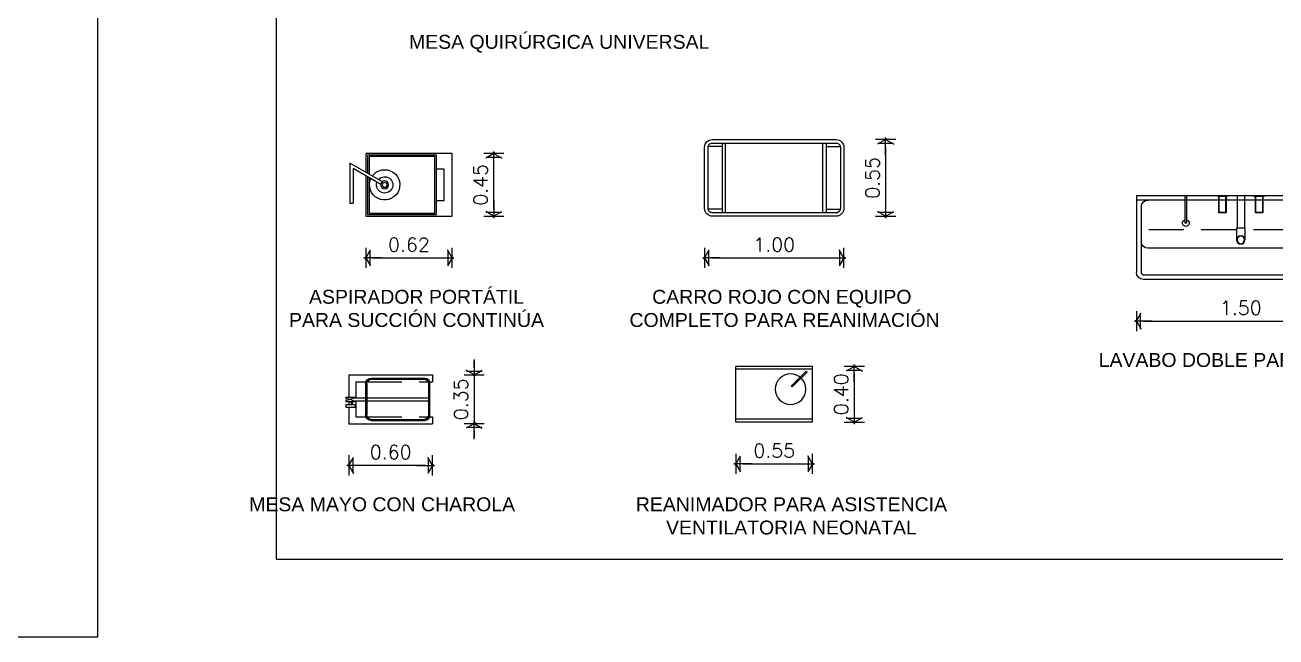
# Model space of a CAD drawing. Header units: millimetres. Extents: x 0 to 53.7, y -32.2 to -5.1.
# Drawn here: x 26.88 to 35.87, y -17.23 to -12.83 of the extents above; entities that cross this region are included whole.
import ezdxf

# ---------------------------------------------------------------- set-up
doc = ezdxf.new("R2010")
doc.units = ezdxf.units.MM
doc.header["$MEASUREMENT"] = 0
doc.linetypes.add('DASHED2', pattern=[0.375, 0.25, -0.125])
doc.linetypes.add('TOCOCIRUGIA$0$DASHED2', pattern=[0.375, 0.25, -0.125])
for name, color, linetype in [('Cot', 8, 'Continuous'), ('Mob', 8, 'Continuous'), ('Tex', 2, 'Continuous')]:
    doc.layers.add(name, color=color, linetype=linetype)
doc.styles.add('ARIAL', font='arial.ttf')
doc.styles.add('ROMANS', font='romans.shx')
doc.dimstyles.new('PAÑO', dxfattribs={"dimscale": 0.5, "dimtxt": 0.2, "dimasz": 0.1, "dimexe": 0.18, "dimexo": 0.0625, "dimgap": 0.09, "dimtad": 1, "dimzin": 0, "dimdsep": 46, "dimtxsty": 'ROMANS', "dimblk1": 'COTP', "dimblk2": 'COTP', "dimsah": 1, "dimcen": 0.09, "dimse1": 1, "dimse2": 1, "dimclrd": 256, "dimclrt": 2, "dimaunit": 1, "dimadec": 0, "dimazin": 0, "dimtfac": 1, "dimtix": 1, "dimtmove": 2, "dimatfit": 0, "dimldrblk": 'COTP', "dimfxl": 0.18, "dimtolj": 1, "dimtzin": 0, "dimarcsym": 0})

# ---------------------------------------------------------------- blocks, each defined once
blk = doc.blocks.new('A$C76F738EF')
for p, q in [((-0.0227, 0.8793), (-0.0227, 0.8723)), ((-0.0227, 0.8793), (0.0318, 0.8793)), ((0.0318, 0.8793), (0.0318, 0.872)), ((-0.1511, 0.8088), (0.1265, 0.8088)), ((0.0318, 0.8088), (0.1602, 0.8088)), ((-0.2981, 0.5741), (-0.2981, 0.5848)), ((-0.2706, 0.5848), (-0.2981, 0.5848)), ((-0.2713, 0.5741), (-0.2981, 0.5741)), ((0.2797, 0.5848), (0.3072, 0.5848)), ((0.2804, 0.5741), (0.3072, 0.5741)), ((0.3072, 0.5741), (0.3072, 0.5848)), ((-0.2248, 0.4483), (-0.2248, 0.4238)), ((0.2339, 0.4483), (0.2339, 0.4238)), ((-0.5848, 0.2797), (-0.5848, 0.3072)), ((-0.5741, 0.3072), (-0.5848, 0.3072)), ((-0.5741, 0.2804), (-0.5741, 0.3072)), ((0.5741, 0.2981), (0.5848, 0.2981)), ((0.5741, 0.2713), (0.5741, 0.2981)), ((0.5848, 0.2706), (0.5848, 0.2981)), ((-0.4483, 0.2339), (-0.4238, 0.2339)), ((0.4483, 0.2248), (0.4238, 0.2248)), ((-0.8088, 0.0318), (-0.8088, 0.1602)), ((-0.8088, -0.1511), (-0.8088, 0.1265)), ((0.8088, 0.1511), (0.8088, -0.1265)), ((-0.8793, 0.0318), (-0.872, 0.0318)), ((-0.8793, -0.0227), (-0.8793, 0.0318)), ((0.8793, 0.0227), (0.8723, 0.0227)), ((0.8793, 0.0227), (0.8793, -0.0318)), ((-0.8793, -0.0227), (-0.8723, -0.0227)), ((0.8088, -0.0318), (0.8088, -0.1602)), ((0.8793, -0.0318), (0.872, -0.0318)), ((-0.4483, -0.2248), (-0.4238, -0.2248)), ((0.4483, -0.2339), (0.4238, -0.2339)), ((-0.5848, -0.2706), (-0.5848, -0.2981)), ((-0.5741, -0.2981), (-0.5848, -0.2981)), ((-0.5741, -0.2713), (-0.5741, -0.2981)), ((0.5741, -0.2804), (0.5741, -0.3072)), ((0.5741, -0.3072), (0.5848, -0.3072)), ((0.5848, -0.2797), (0.5848, -0.3072)), ((-0.2339, -0.4483), (-0.2339, -0.4238)), ((0.2248, -0.4483), (0.2248, -0.4238)), ((-0.2804, -0.5741), (-0.3072, -0.5741)), ((-0.3072, -0.5741), (-0.3072, -0.5848)), ((-0.2797, -0.5848), (-0.3072, -0.5848)), ((0.2706, -0.5848), (0.2981, -0.5848)), ((0.2713, -0.5741), (0.2981, -0.5741)), ((0.2981, -0.5741), (0.2981, -0.5848)), ((-0.0318, -0.8088), (-0.1602, -0.8088)), ((0.1511, -0.8088), (-0.1265, -0.8088)), ((-0.0318, -0.8793), (-0.0318, -0.872)), ((0.0227, -0.8793), (-0.0318, -0.8793)), ((0.0227, -0.8793), (0.0227, -0.8723))]:
    blk.add_line(p, q)
for points in [[(-0.2074, 0.8534, 0.667091), (-0.1977, 0.8043, -0.088922), (0.2119, 0.8043, 0.527589), (0.2127, 0.8516, 0.095477)], [(-0.1966, 0.7667, 0.281793), (-0.2591, 0.7697), (-0.2785, 0.4582, 0.418015), (-0.2162, 0.4543)], [(0.2057, 0.7667, -0.281793), (0.2681, 0.7697), (0.2876, 0.4582, -0.418015), (0.2252, 0.4543)], [(-0.7667, 0.2057, -0.281793), (-0.7697, 0.2681), (-0.4582, 0.2876, -0.418015), (-0.4543, 0.2252)], [(0.7667, 0.1966, 0.281793), (0.7697, 0.2591), (0.4582, 0.2785, 0.418015), (0.4543, 0.2162)], [(-0.8534, -0.2074, 0.667091), (-0.8043, -0.1977, -0.088922), (-0.8043, 0.2119, 0.527589), (-0.8516, 0.2127, 0.095477)], [(0.8534, 0.2074, 0.667091), (0.8043, 0.1977, -0.088922), (0.8043, -0.2119, 0.527589), (0.8516, -0.2127, 0.095477)], [(-0.7667, -0.1966, 0.281793), (-0.7697, -0.2591), (-0.4582, -0.2785, 0.418015), (-0.4543, -0.2162)], [(0.7667, -0.2057, -0.281793), (0.7697, -0.2681), (0.4582, -0.2876, -0.418015), (0.4543, -0.2252)], [(-0.2057, -0.7667, -0.281793), (-0.2681, -0.7697), (-0.2876, -0.4582, -0.418015), (-0.2252, -0.4543)], [(0.1966, -0.7667, 0.281793), (0.2591, -0.7697), (0.2785, -0.4582, 0.418015), (0.2162, -0.4543)], [(0.2074, -0.8534, 0.667091), (0.1977, -0.8043, -0.088922), (-0.2119, -0.8043, 0.527589), (-0.2127, -0.8516, 0.095477)]]:
    blk.add_lwpolyline(points, format="xyb", close=True)
blk.add_circle((0, 0), 0.45)
for centre, radius, start, end in [((-0.1511, 0.7351), 0.0737, 90, 147.60084), ((0.1602, 0.7351), 0.0737, 32.39916, 90), ((-0.2615, 0.5795), 0.0182, 117.8828, 162.89536), ((-0.2615, 0.5795), 0.0182, 197.10464, 234.96453), ((0.2705, 0.5795), 0.0182, 17.10464, 62.1172), ((0.2705, 0.5795), 0.0182, 305.03547, 342.89536), ((-0.1511, 0.4238), 0.0737, 180, 194.40356), ((0.1602, 0.4238), 0.0737, 345.59644, 0), ((-0.5795, 0.2705), 0.0182, 107.10464, 152.1172), ((-0.5795, 0.2705), 0.0182, 35.03547, 72.89536), ((0.5795, 0.2615), 0.0182, 107.10464, 144.96453), ((0.5795, 0.2615), 0.0182, 27.8828, 72.89536), ((-0.7351, 0.1602), 0.0737, 122.39916, 180), ((-0.4238, 0.1602), 0.0737, 75.59644, 90), ((0.4238, 0.1511), 0.0737, 90, 104.40356), ((0.7351, 0.1511), 0.0737, 0, 57.60084), ((-0.7351, -0.1511), 0.0737, 180, 237.60084), ((0.7351, -0.1602), 0.0737, 302.39916, 0), ((-0.4238, -0.1511), 0.0737, 270, 284.40356), ((0.4238, -0.1602), 0.0737, 255.59644, 270), ((-0.5795, -0.2615), 0.0182, 207.8828, 252.89536), ((-0.5795, -0.2615), 0.0182, 287.10464, 324.96453), ((0.5795, -0.2705), 0.0182, 215.03547, 252.89536), ((0.5795, -0.2705), 0.0182, 287.10464, 332.1172), ((-0.1602, -0.4238), 0.0737, 165.59644, 180), ((0.1511, -0.4238), 0.0737, 0, 14.40356), ((-0.2705, -0.5795), 0.0182, 125.03547, 162.89536), ((0.2615, -0.5795), 0.0182, 17.10464, 54.96453), ((-0.2705, -0.5795), 0.0182, 197.10464, 242.1172), ((0.2615, -0.5795), 0.0182, 297.8828, 342.89536), ((-0.1602, -0.7351), 0.0737, 212.39916, 270), ((0.1511, -0.7351), 0.0737, 270, 327.60084)]:
    blk.add_arc(centre, radius, start, end)
blk = doc.blocks.new('TOCOCIRUGIA$0$178')
at = {"linetype": 'Continuous'}
for p, q in [((0, 0), (-0.6, 0)), ((-0.6, 0), (-0.6, -0.05)), ((0, 0), (0, -0.1588)), ((-0.5796, -0.05), (-0.6, -0.05)), ((-0.58, -0.055), (-0.58, -0.295)), ((-0.572, -0.063), (-0.572, -0.287)), ((-0.16, -0.023), (-0.548, -0.023)), ((-0.16, -0.031), (-0.54, -0.031)), ((-0.128, -0.063), (-0.128, -0.287)), ((-0.05, -0.05), (-0.1222, -0.05)), ((-0.12, -0.063), (-0.12, -0.287)), ((-0.05, -0.05), (-0.05, -0.1635)), ((-0.0315, -0.1635), (-0.12, -0.1635)), ((0.023, -0.1588), (-0.05, -0.1588)), ((0.023, -0.1688), (-0.02, -0.175)), ((0.023, -0.1812), (-0.02, -0.175)), ((0.023, -0.1588), (0.023, -0.1688)), ((-0.0315, -0.1865), (-0.12, -0.1865)), ((-0.05, -0.1865), (-0.05, -0.3)), ((0.023, -0.1912), (-0.05, -0.1912)), ((0.023, -0.2112), (-0.044, -0.2112)), ((-0.044, -0.2112), (-0.044, -0.2312)), ((0.023, -0.2312), (-0.044, -0.2312)), ((-0.0239, -0.1912), (-0.0239, -0.2112)), ((-0.0159, -0.1912), (-0.0159, -0.2112)), ((0, -0.1912), (0, -0.2112)), ((0, -0.2312), (0, -0.35)), ((0.023, -0.1812), (0.023, -0.1912)), ((0.023, -0.2112), (0.023, -0.2312)), ((-0.5796, -0.3), (-0.6, -0.3)), ((-0.6, -0.3), (-0.6, -0.35)), ((0, -0.35), (-0.6, -0.35)), ((-0.16, -0.327), (-0.548, -0.327)), ((-0.16, -0.319), (-0.54, -0.319)), ((-0.05, -0.3), (-0.1222, -0.3))]:
    blk.add_line(p, q, dxfattribs=at)
at = {"linetype": 'TOCOCIRUGIA$0$DASHED2'}
for p, q in [((-0.1308, -0.05), (-0.5692, -0.05)), ((-0.1308, -0.3), (-0.5692, -0.3))]:
    blk.add_line(p, q, dxfattribs=at)
at = {"linetype": 'TOCOCIRUGIA$0$DASHED2', "ltscale": 5}
for p, q in [((-0.128, -0.1635), (-0.572, -0.1635)), ((-0.128, -0.1865), (-0.572, -0.1865))]:
    blk.add_line(p, q, dxfattribs=at)
at = {"linetype": 'Continuous'}
for centre, radius, start, end in [((-0.548, -0.055), 0.032, 90, 180), ((-0.54, -0.063), 0.032, 90, 180), ((-0.16, -0.063), 0.04, 0, 90), ((-0.16, -0.063), 0.032, 0, 90), ((-0.0315, -0.175), 0.0115, 270, 90), ((-0.548, -0.295), 0.032, 180, 270), ((-0.54, -0.287), 0.032, 180, 270), ((-0.16, -0.287), 0.032, 270, 0), ((-0.16, -0.287), 0.04, 270, 0)]:
    blk.add_arc(centre, radius, start, end, dxfattribs=at)
blk = doc.blocks.new('COTP')
at = {"color": 0}
for p, q in [((-2.24, 0), (0.28, 0)), ((0, -1.45), (0, 1.45))]:
    blk.add_line(p, q, dxfattribs=at)
at = {"color": 2}
for p, q in [((0.1, -0.17), (-0.67, 1.16)), ((0.1, 0.17), (-0.67, -1.16)), ((-0.56, -1.11), (-0.56, 1.11))]:
    blk.add_line(p, q, dxfattribs=at)
blk = doc.blocks.new('*D756')
at = {"layer": 'Cot', "lineweight": -2, "transparency": 16777216}
blk.add_line((29.7585, -15.9927), (29.2585, -15.9927), dxfattribs=at)
at = {"layer": 'Defpoints', "color": 0, "transparency": 16777216}
for p in [(29.2085, -15.6927), (29.8085, -15.6927), (29.2085, -15.9927)]:
    blk.add_point(p, dxfattribs=at)
at = {"layer": 'Cot', "lineweight": -2, "transparency": 16777216, "xscale": 0.05, "yscale": 0.05, "zscale": 0.05, "rotation": 180}
blk.add_blockref('COTP', (29.2085, -15.9927), dxfattribs=at)
at = {"layer": 'Cot', "lineweight": -2, "transparency": 16777216, "xscale": 0.05, "yscale": 0.05, "zscale": 0.05}
blk.add_blockref('COTP', (29.8085, -15.9927), dxfattribs=at)
at = {"layer": 'Cot', "color": 2, "transparency": 16777216, "insert": (29.5085, -15.8977), "char_height": 0.1, "attachment_point": 5, "style": 'ROMANS'}
blk.add_mtext('\\A1;0.60', dxfattribs=at)
blk = doc.blocks.new('*D757')
at = {"layer": 'Cot', "lineweight": -2, "transparency": 16777216}
for p, q in [((30.1085, -15.2927), (30.1085, -15.2427)), ((30.1085, -15.3427), (30.1085, -15.6927)), ((30.1085, -15.7427), (30.1085, -15.7927))]:
    blk.add_line(p, q, dxfattribs=at)
at = {"layer": 'Defpoints', "color": 0, "transparency": 16777216}
for p in [(29.8085, -15.3427), (29.8085, -15.6927), (30.1085, -15.6927)]:
    blk.add_point(p, dxfattribs=at)
at = {"layer": 'Cot', "lineweight": -2, "transparency": 16777216, "xscale": 0.05, "yscale": 0.05, "zscale": 0.05}
for p, rotation in [((30.1085, -15.3427), 270), ((30.1085, -15.6927), 90)]:
    blk.add_blockref('COTP', p, dxfattribs=dict(at, rotation=rotation))
at = {"layer": 'Cot', "color": 2, "transparency": 16777216, "insert": (30.0135, -15.5177), "char_height": 0.1, "attachment_point": 5, "rotation": 90, "style": 'ROMANS'}
blk.add_mtext('\\A1;0.35', dxfattribs=at)
blk = doc.blocks.new('TOCOCIRUGIA$0$936')
for p, q in [((-0.5, 0.375), (-0.5, 0.4746)), ((-0.05, 0.375), (-0.05, 0.475)), ((-0.025, 0.375), (-0.525, 0.375)), ((-0.025, 0.35), (-0.525, 0.35)), ((-0.025, -0.35), (-0.525, -0.35)), ((-0.525, -0.375), (-0.025, -0.375)), ((-0.5, -0.375), (-0.5, -0.475)), ((-0.05, -0.375), (-0.05, -0.475))]:
    blk.add_line(p, q)
blk.add_lwpolyline([(-0.55, 0.445, -0.414214), (-0.495, 0.5), (-0.055, 0.5, -0.414214), (0, 0.445), (0, -0.445, -0.414214), (-0.055, -0.5), (-0.495, -0.5, -0.414214), (-0.55, -0.445)], format="xyb", close=True)
blk.add_lwpolyline([(-0.025, 0.445, 0.414214), (-0.055, 0.475, -0.414214), (-0.025, 0.445), (-0.025, -0.445, -0.414214), (-0.055, -0.475), (-0.495, -0.475, -0.414214), (-0.525, -0.445), (-0.525, 0.445, -0.414214), (-0.495, 0.475), (-0.055, 0.475)], format="xyb")
blk = doc.blocks.new('*D758')
at = {"layer": 'Cot', "lineweight": -2, "transparency": 16777216}
blk.add_line((31.8134, -14.5017), (32.7134, -14.5017), dxfattribs=at)
at = {"layer": 'Defpoints', "color": 0, "transparency": 16777216}
for p in [(31.7634, -13.9267), (32.7634, -13.9267), (32.7634, -14.5017)]:
    blk.add_point(p, dxfattribs=at)
at = {"layer": 'Cot', "lineweight": -2, "transparency": 16777216, "xscale": 0.05, "yscale": 0.05, "zscale": 0.05, "rotation": 180}
blk.add_blockref('COTP', (31.7634, -14.5017), dxfattribs=at)
at = {"layer": 'Cot', "lineweight": -2, "transparency": 16777216, "xscale": 0.05, "yscale": 0.05, "zscale": 0.05}
blk.add_blockref('COTP', (32.7634, -14.5017), dxfattribs=at)
at = {"layer": 'Cot', "color": 2, "transparency": 16777216, "insert": (32.2634, -14.4067), "char_height": 0.1, "attachment_point": 5, "style": 'ROMANS'}
blk.add_mtext('\\A1;1.00', dxfattribs=at)
blk = doc.blocks.new('*D759')
at = {"layer": 'Cot', "lineweight": -2, "transparency": 16777216}
blk.add_line((33.0634, -13.7017), (33.0634, -14.1517), dxfattribs=at)
at = {"layer": 'Defpoints', "color": 0, "transparency": 16777216}
for p in [(32.2634, -13.6517), (32.2634, -14.2017), (33.0634, -14.2017)]:
    blk.add_point(p, dxfattribs=at)
at = {"layer": 'Cot', "lineweight": -2, "transparency": 16777216, "xscale": 0.05, "yscale": 0.05, "zscale": 0.05}
for p, rotation in [((33.0634, -13.6517), 90), ((33.0634, -14.2017), 270)]:
    blk.add_blockref('COTP', p, dxfattribs=dict(at, rotation=rotation))
at = {"layer": 'Cot', "color": 2, "transparency": 16777216, "insert": (32.9684, -13.9267), "char_height": 0.1, "attachment_point": 5, "rotation": 90, "style": 'ROMANS'}
blk.add_mtext('\\A1;0.55', dxfattribs=at)
blk = doc.blocks.new('TOCOCIRUGIA$0$615')
for p, q in [((-0.2251, -0.0958), (-0.3594, 0.1367)), ((-0.3594, 0.1367), (-0.0716, 0.1367)), ((-0.2056, -0.0846), (-0.3204, 0.1142)), ((-0.3204, 0.1142), (-0.0716, 0.1142)), ((-0.0716, 0.1367), (-0.0716, 0.1142)), ((-0.4275, -0.5962), (-0.4275, 0.0225)), ((-0.4275, 0.0225), (-0.2934, 0.0225)), ((-0.4162, -0.4837), (-0.4162, 0.0112)), ((-0.4162, 0.0112), (-0.2869, 0.0112)), ((-0.405, -0.4725), (-0.405, 0)), ((-0.405, 0), (-0.2804, 0)), ((-0.2675, 0.0225), (0.0225, 0.0225)), ((-0.261, 0.0112), (0.0112, 0.0112)), ((-0.2545, 0), (0, 0)), ((0, 0), (0, -0.4725)), ((0.0112, 0.0112), (0.0112, -0.4837)), ((0.0225, 0.0225), (0.0225, -0.5962)), ((0.0112, -0.4837), (-0.4162, -0.4837)), ((0, -0.4725), (-0.405, -0.4725)), ((-0.315, -0.54), (-0.315, -0.4837)), ((-0.09, -0.4837), (-0.09, -0.54)), ((0.0225, -0.5962), (-0.4275, -0.5962)), ((-0.09, -0.54), (-0.315, -0.54))]:
    blk.add_line(p, q)
for radius in [0.0281, 0.0169]:
    blk.add_circle((-0.2025, -0.1125), radius)
for radius, start, end in [(0.1087, 125.93821, 114.06179), (0.0588, 131.0319, 108.9681)]:
    blk.add_arc((-0.2025, -0.1125), radius, start, end)
blk = doc.blocks.new('*D760')
at = {"layer": 'Cot', "lineweight": -2, "transparency": 16777216}
blk.add_line((29.3804, -14.5017), (29.8991, -14.5017), dxfattribs=at)
at = {"layer": 'Defpoints', "color": 0, "transparency": 16777216}
for p in [(29.3304, -14.2017), (29.9491, -14.2017), (29.9491, -14.5017)]:
    blk.add_point(p, dxfattribs=at)
at = {"layer": 'Cot', "lineweight": -2, "transparency": 16777216, "xscale": 0.05, "yscale": 0.05, "zscale": 0.05, "rotation": 180}
blk.add_blockref('COTP', (29.3304, -14.5017), dxfattribs=at)
at = {"layer": 'Cot', "lineweight": -2, "transparency": 16777216, "xscale": 0.05, "yscale": 0.05, "zscale": 0.05}
blk.add_blockref('COTP', (29.9491, -14.5017), dxfattribs=at)
at = {"layer": 'Cot', "color": 2, "transparency": 16777216, "insert": (29.6398, -14.4067), "char_height": 0.1, "attachment_point": 5, "style": 'ROMANS'}
blk.add_mtext('\\A1;0.62', dxfattribs=at)
blk = doc.blocks.new('*D761')
at = {"layer": 'Cot', "lineweight": -2, "transparency": 16777216}
blk.add_line((30.2491, -14.1517), (30.2491, -13.8017), dxfattribs=at)
at = {"layer": 'Defpoints', "color": 0, "transparency": 16777216}
for p in [(29.9491, -13.7517), (30.2491, -13.7517), (29.9491, -14.2017)]:
    blk.add_point(p, dxfattribs=at)
at = {"layer": 'Cot', "lineweight": -2, "transparency": 16777216, "xscale": 0.05, "yscale": 0.05, "zscale": 0.05}
for p, rotation in [((30.2491, -13.7517), 90), ((30.2491, -14.2017), 270)]:
    blk.add_blockref('COTP', p, dxfattribs=dict(at, rotation=rotation))
at = {"layer": 'Cot', "color": 2, "transparency": 16777216, "insert": (30.1541, -13.9767), "char_height": 0.1, "attachment_point": 5, "rotation": 90, "style": 'ROMANS'}
blk.add_mtext('\\A1;0.45', dxfattribs=at)
blk = doc.blocks.new('TOCOCIRUGIA$0$622')
for p, q in [((-0.275, 0), (-0.275, 0.4)), ((-0.275, 0.4), (0.275, 0.4)), ((-0.275, 0.38), (0.275, 0.38)), ((-0.2355, 0.358), (-0.2284, 0.3651)), ((-0.2284, 0.3651), (-0.1227, 0.2593)), ((0.275, 0), (0.275, 0.4)), ((-0.2355, 0.358), (-0.1297, 0.2523)), ((-0.1297, 0.2523), (-0.1227, 0.2593)), ((-0.275, 0.02), (0.275, 0.02)), ((-0.275, 0), (0.275, 0))]:
    blk.add_line(p, q)
blk.add_circle((-0.1174, 0.2364), 0.11)
blk = doc.blocks.new('*D762')
at = {"layer": 'Cot', "lineweight": -2, "transparency": 16777216}
blk.add_line((32.0384, -15.9815), (32.4884, -15.9815), dxfattribs=at)
at = {"layer": 'Defpoints', "color": 0, "transparency": 16777216}
for p in [(31.9884, -15.6815), (32.5384, -15.6815), (32.5384, -15.9815)]:
    blk.add_point(p, dxfattribs=at)
at = {"layer": 'Cot', "lineweight": -2, "transparency": 16777216, "xscale": 0.05, "yscale": 0.05, "zscale": 0.05, "rotation": 180}
blk.add_blockref('COTP', (31.9884, -15.9815), dxfattribs=at)
at = {"layer": 'Cot', "lineweight": -2, "transparency": 16777216, "xscale": 0.05, "yscale": 0.05, "zscale": 0.05}
blk.add_blockref('COTP', (32.5384, -15.9815), dxfattribs=at)
at = {"layer": 'Cot', "color": 2, "transparency": 16777216, "insert": (32.2634, -15.8865), "char_height": 0.1, "attachment_point": 5, "style": 'ROMANS'}
blk.add_mtext('\\A1;0.55', dxfattribs=at)
blk = doc.blocks.new('*D763')
at = {"layer": 'Cot', "lineweight": -2, "transparency": 16777216}
blk.add_line((32.8384, -15.3315), (32.8384, -15.6315), dxfattribs=at)
at = {"layer": 'Defpoints', "color": 0, "transparency": 16777216}
for p in [(32.5384, -15.2815), (32.5384, -15.6815), (32.8384, -15.6815)]:
    blk.add_point(p, dxfattribs=at)
at = {"layer": 'Cot', "lineweight": -2, "transparency": 16777216, "xscale": 0.05, "yscale": 0.05, "zscale": 0.05}
for p, rotation in [((32.8384, -15.2815), 90), ((32.8384, -15.6815), 270)]:
    blk.add_blockref('COTP', p, dxfattribs=dict(at, rotation=rotation))
at = {"layer": 'Cot', "color": 2, "transparency": 16777216, "insert": (32.7434, -15.4815), "char_height": 0.1, "attachment_point": 5, "rotation": 90, "style": 'ROMANS'}
blk.add_mtext('\\A1;0.40', dxfattribs=at)
blk = doc.blocks.new('A$C0F9637AE')
at = {"linetype": 'Continuous'}
for p, q in [((0, 0), (0, -0.55)), ((0, 0), (1.5, 0)), ((0.349, 0), (0.349, -0.196)), ((0.361, 0), (0.361, -0.196)), ((1.139, 0), (1.139, -0.196)), ((1.151, 0), (1.151, -0.196)), ((1.5, 0), (1.5, -0.55)), ((0, -0.03), (1.5, -0.03)), ((0.035, -0.08), (0.035, -0.55)), ((1.465, -0.08), (1.465, -0.55)), ((0.349, -0.196), (0.361, -0.196)), ((0.72, -0.232), (0.78, -0.232)), ((0.72, -0.232), (0.72, -0.317)), ((0.78, -0.232), (0.78, -0.317)), ((1.139, -0.196), (1.151, -0.196)), ((0.085, -0.377), (1.415, -0.377)), ((0.0486, -0.57), (1.45, -0.57)), ((0.05, -0.6), (1.45, -0.6))]:
    blk.add_line(p, q, dxfattribs=at)
for p, q in [((0.5795, 0), (0.5795, -0.003)), ((0.6555, 0), (0.5795, 0)), ((0.6555, -0.003), (0.6555, 0)), ((0.591, -0.003), (0.5795, -0.003)), ((0.591, -0.003), (0.591, -0.122)), ((0.641, -0.003), (0.594, -0.003)), ((0.594, -0.003), (0.594, -0.119)), ((0.641, -0.119), (0.641, -0.003)), ((0.6555, -0.003), (0.644, -0.003)), ((0.644, -0.122), (0.644, -0.003)), ((0.591, -0.122), (0.644, -0.122)), ((0.594, -0.119), (0.641, -0.119))]:
    blk.add_line(p, q)
at = {"linetype": 'DASHED2'}
for p, q in [((0.723, 0), (0.723, -0.232)), ((0.777, 0), (0.777, -0.232)), ((0.035, -0.2435), (1.465, -0.2435))]:
    blk.add_line(p, q, dxfattribs=at)
for points in [[(0.909, -0.003), (0.9205, -0.003), (0.9205, 0), (0.8445, 0), (0.8445, -0.003), (0.856, -0.003), (0.856, -0.122), (0.909, -0.122)], [(0.906, -0.003), (0.859, -0.003), (0.859, -0.119), (0.906, -0.119)]]:
    blk.add_lwpolyline(points, close=True)
at = {"linetype": 'Continuous'}
for radius in [0.03, 0.027]:
    blk.add_circle((0.75, -0.317), radius, dxfattribs=at)
for centre, radius, start, end in [((0.085, -0.08), 0.05, 90, 180), ((1.415, -0.08), 0.05, 0, 90), ((0.355, -0.196), 0.024, 104.47751, 75.52249), ((1.145, -0.196), 0.024, 104.47751, 75.52249), ((0.085, -0.327), 0.05, 180, 270), ((1.415, -0.327), 0.05, 270, 0), ((0.05, -0.55), 0.05, 180, 270), ((0.0668, -0.543), 0.0325, 192.33681, 235.93963), ((1.437, -0.5446), 0.0285, 297.15878, 349.10142), ((1.45, -0.55), 0.05, 270, 0)]:
    blk.add_arc(centre, radius, start, end, dxfattribs=at)
blk = doc.blocks.new('*D839')
at = {"layer": 'Cot', "lineweight": -2, "transparency": 16777216}
blk.add_line((36.6645, -14.1057), (36.6645, -14.6057), dxfattribs=at)
at = {"layer": 'Defpoints', "color": 0, "transparency": 16777216}
for p in [(35.6145, -14.0557), (35.6145, -14.6557), (36.6645, -14.6557)]:
    blk.add_point(p, dxfattribs=at)
at = {"layer": 'Cot', "lineweight": -2, "transparency": 16777216, "xscale": 0.05, "yscale": 0.05, "zscale": 0.05}
for p, rotation in [((36.6645, -14.0557), 90), ((36.6645, -14.6557), 270)]:
    blk.add_blockref('COTP', p, dxfattribs=dict(at, rotation=rotation))
at = {"layer": 'Cot', "color": 2, "transparency": 16777216, "insert": (36.5695, -14.3557), "char_height": 0.1, "attachment_point": 5, "rotation": 90, "style": 'ROMANS'}
blk.add_mtext('\\A1;0.60', dxfattribs=at)
blk = doc.blocks.new('*D840')
at = {"layer": 'Cot', "lineweight": -2, "transparency": 16777216}
blk.add_line((34.9145, -14.9557), (36.3145, -14.9557), dxfattribs=at)
at = {"layer": 'Defpoints', "color": 0, "transparency": 16777216}
for p in [(34.8645, -14.3557), (36.3645, -14.3557), (36.3645, -14.9557)]:
    blk.add_point(p, dxfattribs=at)
at = {"layer": 'Cot', "lineweight": -2, "transparency": 16777216, "xscale": 0.05, "yscale": 0.05, "zscale": 0.05, "rotation": 180}
blk.add_blockref('COTP', (34.8645, -14.9557), dxfattribs=at)
at = {"layer": 'Cot', "lineweight": -2, "transparency": 16777216, "xscale": 0.05, "yscale": 0.05, "zscale": 0.05}
blk.add_blockref('COTP', (36.3645, -14.9557), dxfattribs=at)
at = {"layer": 'Cot', "color": 2, "transparency": 16777216, "insert": (35.6145, -14.8607), "char_height": 0.1, "attachment_point": 5, "style": 'ROMANS'}
blk.add_mtext('\\A1;1.50', dxfattribs=at)

msp = doc.modelspace()

# ---------------------------------------------------------------- linework, layer by layer
at = {"layer": 'Tex'}
for points in [[(0.006, -5.8754), (0.006, -17.2254), (27.406, -17.2254), (27.406, -5.8754)], [(28.6869, -5.9159), (28.6869, -16.6659), (53.6869, -16.6659), (53.6869, -5.9159)]]:
    msp.add_lwpolyline(points, close=True, dxfattribs=at)

# ---------------------------------------------------------------- block references
at = {"layer": 'Mob', "extrusion": (0, 0, -1)}
for p, xscale, yscale, zscale, rotation in [((-25.7741, -13.2411, 0.5845), 1.100000000000073, 1.100000000000073, -1.1, 44.99999999998744), ((-25.7741, -15.3434, 0.5845), -1.099999999999993, 1.099999999999909, -1.099999999999993, 135.0000000000166)]:
    msp.add_blockref('A$C76F738EF', p, dxfattribs=dict(at, xscale=xscale, yscale=yscale, zscale=zscale, rotation=rotation))
at = {"layer": 'Mob', "extrusion": (0, 0, -1), "xscale": -1, "zscale": -1, "rotation": 90}
msp.add_blockref('TOCOCIRUGIA$0$936', (-32.2634, -14.2017), dxfattribs=at)
at = {"layer": 'Mob', "extrusion": (0, 0, -1), "zscale": -1, "rotation": 270}
msp.add_blockref('TOCOCIRUGIA$0$615', (-29.3529, -14.1792), dxfattribs=at)
at = {"layer": 'Mob', "extrusion": (0, 0, -1), "zscale": -1}
for name, p in [('A$C0F9637AE', (-36.3645, -14.0557)), ('TOCOCIRUGIA$0$178', (-29.2085, -15.3427)), ('TOCOCIRUGIA$0$622', (-32.2634, -15.6815))]:
    msp.add_blockref(name, p, dxfattribs=at)

# ---------------------------------------------------------------- texts
at = {"layer": 'Tex', "char_height": 0.1, "attachment_point": 1, "style": 'ARIAL'}
for s, insert, width in [('MESA QUIRÚRGICA UNIVERSAL ', (29.64, -12.8993), 3.95116), ('\\pxqc;ASPIRADOR PORTÁTIL \\PPARA SUCCIÓN CONTINÚA ', (27.9669, -14.7311), 3.454366), ('\\pxqc;CARRO ROJO CON EQUIPO\\P COMPLETO PARA REANIMACIÓN', (30.2534, -14.7311), 4.1294), ('\\pxqc;LAVABO DOBLE PARA CIRUJANO', (34.4053, -15.1851), 2.620373), ('\\pxqc;MESA MAYO CON CHAROLA', (28.5349, -16.2221), 1.824829), ('\\pxqc;REANIMADOR PARA ASISTENCIA \\PVENTILATORIA NEONATAL ', (30.7025, -16.2221), 3.368895)]:
    msp.add_mtext(s, dxfattribs=dict(at, insert=insert, width=width))

# ---------------------------------------------------------------- dimensions: what is measured, and where the dimension line sits
at = {"layer": 'Cot'}
for base, p1, p2, picture, middle in [((33.0634, -14.2017), (32.2634, -13.6517), (32.2634, -14.2017), '*D759', (32.9684, -13.9267)), ((30.2491, -13.7517), (29.9491, -14.2017), (29.9491, -13.7517), '*D761', (30.1541, -13.9767)), ((36.6645, -14.6557), (35.6145, -14.0557), (35.6145, -14.6557), '*D839', (36.5695, -14.3557)), ((30.1085, -15.6927), (29.8085, -15.3427), (29.8085, -15.6927), '*D757', (30.0135, -15.5177)), ((32.8384, -15.6815), (32.5384, -15.2815), (32.5384, -15.6815), '*D763', (32.7434, -15.4815))]:
    dim = msp.add_linear_dim(base=base, p1=p1, p2=p2, angle=90, dimstyle='PAÑO', dxfattribs=at)
    dim.commit()
    dim.dimension.update_dxf_attribs({"geometry": picture, "text_midpoint": middle})
for base, p1, p2, picture, middle in [((32.7634, -14.5017), (31.7634, -13.9267), (32.7634, -13.9267), '*D758', (32.2634, -14.4067)), ((29.9491, -14.5017), (29.3304, -14.2017), (29.9491, -14.2017), '*D760', (29.6398, -14.4067)), ((36.3645, -14.9557), (34.8645, -14.3557), (36.3645, -14.3557), '*D840', (35.6145, -14.8607)), ((29.2085, -15.9927), (29.8085, -15.6927), (29.2085, -15.6927), '*D756', (29.5085, -15.8977)), ((32.5384, -15.9815), (31.9884, -15.6815), (32.5384, -15.6815), '*D762', (32.2634, -15.8865))]:
    dim = msp.add_linear_dim(base=base, p1=p1, p2=p2, dimstyle='PAÑO', dxfattribs=at)
    dim.commit()
    dim.dimension.update_dxf_attribs({"geometry": picture, "text_midpoint": middle})

doc.saveas('drawing.dxf')
